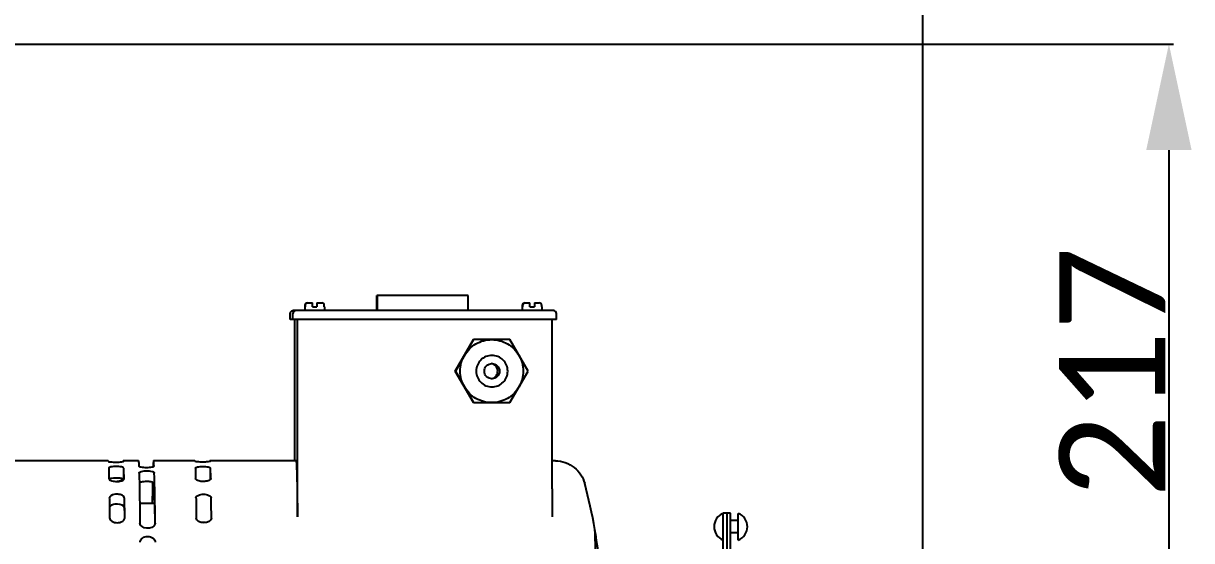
# Model space of a CAD drawing. Header units: millimetres. Extents: x 6781 to 13993, y -7973 to 4183.
# Drawn here: x 9689 to 10074.4, y 3113.8 to 3284.5 of the extents above; entities that cross this region are included whole.
import ezdxf

# ---------------------------------------------------------------- set-up
doc = ezdxf.new("R2010")
doc.units = ezdxf.units.MM
doc.header["$LTSCALE"] = 307.34
doc.header["$PDMODE"] = 3
doc.header["$PDSIZE"] = 8
doc.layers.get('0').update_dxf_attribs({"linetype": 'CONTINUOUS'})
doc.layers.get('Defpoints').update_dxf_attribs({"linetype": 'CONTINUOUS'})
doc.styles.get("Standard").update_dxf_attribs({"font": 'calibri.ttf'})
doc.dimstyles.new('DIMSTYLE_1', dxfattribs={"dimtxt": 40, "dimasz": 35, "dimexe": 1.5, "dimexo": 1, "dimgap": 1, "dimtad": 1, "dimdsep": 46, "dimtxsty": 'Standard', "dimblk": '_FILLED', "dimblk1": '_FILLED', "dimblk2": '_FILLED', "dimcen": 0.09, "dimazin": 2, "dimtp": 0.01, "dimtm": 0.01, "dimtfac": 1, "dimtofl": 0, "dimtmove": 0, "dimatfit": 3, "dimldrblk": '_FILLED', "dimfxl": 1, "dimtolj": 1, "dimarcsym": 0})
doc.dimstyles.new('DIMSTYLE_2', dxfattribs={"dimtxt": 35, "dimasz": 35, "dimexe": 1.5, "dimexo": 1, "dimgap": 0.875, "dimtad": 1, "dimdec": 0, "dimdsep": 46, "dimtxsty": 'Standard', "dimblk": '_FILLED', "dimblk1": '_FILLED', "dimblk2": '_FILLED', "dimcen": 0.09, "dimazin": 2, "dimtp": 0.01, "dimtm": 0.01, "dimtfac": 1, "dimtdec": 0, "dimtofl": 0, "dimtmove": 0, "dimatfit": 3, "dimldrblk": '_FILLED', "dimfxl": 1, "dimtolj": 1, "dimarcsym": 0})
doc.dimstyles.get("Standard").update_dxf_attribs({"dimtxt": 35, "dimasz": 35, "dimexe": 1.5, "dimexo": 1, "dimtad": 1, "dimdsep": 46, "dimtxsty": 'Standard', "dimblk": '_FILLED', "dimblk1": '_FILLED', "dimblk2": '_FILLED', "dimcen": 0.09, "dimazin": 2, "dimtol": 1, "dimtp": 0.01, "dimtm": 0.01, "dimtfac": 1, "dimtofl": 0, "dimtmove": 0, "dimatfit": 3, "dimldrblk": '_FILLED', "dimfxl": 1, "dimtolj": 1, "dimarcsym": 0})

# ---------------------------------------------------------------- blocks, each defined once
blk = doc.blocks.new('_FILLED')
at = {"color": 0, "linetype": 'ByBlock'}
blk.add_solid([(0, 0), (-1, 0.214), (-1, -0.214)], dxfattribs=at)
blk = doc.blocks.new('*D571')
at = {"color": 0, "linetype": 'Continuous', "lineweight": -2}
for p, q in [((9589.65, 3277.66), (10068.38, 3277.66)), ((10066.88, 3242.66), (10066.88, 3096.08)), ((9972.97, 3061.08), (10068.38, 3061.08))]:
    blk.add_line(p, q, dxfattribs=at)
at = {"layer": 'Defpoints', "color": 0}
for p in [(9588.65, 3277.66), (9971.97, 3061.08), (10066.88, 3061.08)]:
    blk.add_point(p, dxfattribs=at)
at = {"color": 0, "linetype": 'ByBlock', "lineweight": -2, "xscale": 35, "yscale": 35, "zscale": 35}
for p, rotation in [((10066.88, 3277.66), 90), ((10066.88, 3061.08), 270)]:
    blk.add_blockref('_FILLED', p, dxfattribs=dict(at, rotation=rotation))
at = {"color": 0, "lineweight": 25, "insert": (10048.25, 3169.37), "char_height": 35, "attachment_point": 5, "rotation": 90}
blk.add_mtext('\\A1;\\A1;217', dxfattribs=at)
blk = doc.blocks.new('*D575')
at = {"color": 0, "linetype": 'Continuous', "lineweight": -2}
for p, q in [((7353.4, 3070.86), (7353.4, 3460.04)), ((7388.4, 3458.54), (9950.73, 3458.54)), ((9985.73, 3045.68), (9985.73, 3460.04))]:
    blk.add_line(p, q, dxfattribs=at)
at = {"layer": 'Defpoints', "color": 0}
for p in [(9985.73, 3458.54), (7353.4, 3069.86), (9985.73, 3044.68)]:
    blk.add_point(p, dxfattribs=at)
at = {"color": 0, "linetype": 'ByBlock', "lineweight": -2, "xscale": 35, "yscale": 35, "zscale": 35, "rotation": 180}
blk.add_blockref('_FILLED', (7353.4, 3458.54), dxfattribs=at)
at = {"color": 0, "linetype": 'ByBlock', "lineweight": -2, "xscale": 35, "yscale": 35, "zscale": 35}
blk.add_blockref('_FILLED', (9985.73, 3458.54), dxfattribs=at)
at = {"color": 0, "lineweight": 25, "insert": (8687.25, 3479.94), "char_height": 40, "attachment_point": 5}
blk.add_mtext('\\A1;\\A1;C', dxfattribs=at)

msp = doc.modelspace()

# ---------------------------------------------------------------- linework, layer by layer
at = {"color": 0, "linetype": 'Continuous', "lineweight": 25}
for p, q in [((9805.59572, 3189.75845), (9805.59572, 3194.75845)), ((9835.781, 3194.75845), (9805.59572, 3194.75845)), ((9805.7823, 3189.75845), (9805.7823, 3194.75845)), ((9835.781, 3189.75845), (9835.781, 3194.75845)), ((9781.82809, 3190.95845), (9781.82809, 3189.75845)), ((9781.82809, 3190.95845), (9781.92281, 3190.95845)), ((9781.90881, 3190.95845), (9781.90881, 3191.45845)), ((9781.92281, 3191.45845), (9781.92281, 3190.95845)), ((9782.75267, 3192.25845), (9784.34974, 3192.25845)), ((9784.35748, 3190.95845), (9784.35748, 3191.45845)), ((9784.35748, 3190.95845), (9785.85742, 3190.95845)), ((9785.84968, 3192.25845), (9787.41723, 3192.25845)), ((9785.85742, 3191.45845), (9785.85742, 3190.95845)), ((9788.24709, 3190.95845), (9788.24709, 3191.45845)), ((9788.24709, 3190.95845), (9788.32781, 3190.95845)), ((9788.32781, 3190.95845), (9788.32781, 3189.75845)), ((9853.58067, 3190.95845), (9853.58067, 3189.75845)), ((9853.58067, 3190.95845), (9853.67539, 3190.95845)), ((9853.6614, 3190.95845), (9853.6614, 3191.45845)), ((9853.67539, 3191.45845), (9853.67539, 3190.95845)), ((9854.50525, 3192.25845), (9856.10232, 3192.25845)), ((9856.11007, 3190.95845), (9856.11007, 3191.45845)), ((9856.11007, 3190.95845), (9857.61, 3190.95845)), ((9857.60226, 3192.25845), (9859.16981, 3192.25845)), ((9857.61, 3191.45845), (9857.61, 3190.95845)), ((9859.99967, 3190.95845), (9859.99967, 3191.45845)), ((9859.99967, 3190.95845), (9860.08039, 3190.95845)), ((9860.08039, 3190.95845), (9860.08039, 3189.75845)), ((9777.03165, 3186.75845), (9777.03165, 3188.75845)), ((9777.88062, 3186.75845), (9777.88062, 3188.75845)), ((9863.87687, 3189.75845), (9778.03161, 3189.75845)), ((9864.87683, 3186.75845), (9864.87683, 3188.75845)), ((9864.87683, 3186.75845), (9777.03165, 3186.75845)), ((9778.51759, 3140.15845), (9778.51759, 3186.75845)), ((9779.39455, 3130.89924), (9779.39455, 3186.75845)), ((9863.39089, 3130.89924), (9863.39089, 3186.75845)), ((9837.43867, 3180.15076), (9831.43893, 3169.75845)), ((9831.44359, 3169.75845), (9837.44333, 3180.15076)), ((9837.50397, 3180.15076), (9831.50423, 3169.75845)), ((9849.50345, 3180.15076), (9837.50397, 3180.15076)), ((9855.50319, 3169.75845), (9849.50345, 3180.15076)), ((9831.43893, 3169.75845), (9837.43867, 3159.36615)), ((9837.44333, 3159.36615), (9831.44359, 3169.75845)), ((9831.50423, 3169.75845), (9831.44359, 3169.75845)), ((9831.50423, 3169.75845), (9837.50397, 3159.36615)), ((9849.50345, 3159.36615), (9855.50319, 3169.75845)), ((9837.50397, 3159.36615), (9849.50345, 3159.36615)), ((9716.95877, 3140.15845), (9669.96081, 3140.15845)), ((9726.95833, 3140.15845), (9721.95855, 3140.15845)), ((9722.13012, 3134.05707), (9722.14128, 3137.73919)), ((9731.80496, 3138.46667), (9731.80418, 3138.44931)), ((9731.80496, 3138.46478), (9731.80418, 3138.44931)), ((9731.80418, 3138.18548), (9731.80418, 3138.44931)), ((9745.54752, 3140.15845), (9731.95811, 3140.15845)), ((9778.95607, 3140.15845), (9750.5473, 3140.15845)), ((9750.71889, 3134.06175), (9750.73004, 3137.73919)), ((9864.48773, 3140.15845), (9863.39089, 3140.15845)), ((9721.68006, 3133.7313), (9721.67895, 3134.09845)), ((9721.78214, 3133.78454), (9721.78738, 3133.92559)), ((9727.3814, 3126.15845), (9732.31051, 3126.15845)), ((9919.83522, 2979.61462), (9919.83522, 3122.95846)), ((9922.23522, 3122.95846), (9919.83522, 3122.95846)), ((9921.03522, 3122.95846), (9921.03522, 2979.61462)), ((9922.23522, 2979.61462), (9922.23522, 3122.95846)), ((9924.83522, 3114.0401), (9924.83522, 3122.8401)), ((9732.40084, 3119.6605), (9732.40497, 3119.30768)), ((9924.83522, 3120.4401), (9922.23522, 3120.4401)), ((9924.83522, 3116.4401), (9922.23522, 3116.4401))]:
    msp.add_line(p, q, dxfattribs=at)
for centre, radius, start, end in [((9842.97827, 3169.77188), 2.51354, 276.8952674, 292.1815305), ((9724.52382, 3139.61409), 2.64072, 171.8764525, 172.2466586), ((9753.11258, 3139.61409), 2.64072, 171.8764525, 172.2466586), ((9710.24388, 3088.67606), 169.73563, 9.8029562, 15.0361024), ((9921.56189, 3118.4401), 4.72667, 111.426246, 248.5737539), ((9923.10856, 3118.4401), 4.72667, 291.426246, 68.5737539), ((9748.36317, 3115.67108), 4.18822, 89.9994587, 96.8806391), ((9748.36488, 3115.68431), 4.17499, 80.3531664, 90.0228743), ((9710.28239, 3088.69027), 169.69523, 6.3859335, 9.8023324)]:
    msp.add_arc(centre, radius, start, end, dxfattribs=at)
for points, knots in [([(9781.90881, 3191.45845), (9781.90881, 3191.66617), (9782.09459, 3192.0992), (9782.53025, 3192.25845), (9782.73867, 3192.25845)], [0, 0, 0, 0, 0.499162088, 1, 1, 1, 1]), ([(9782.75267, 3192.25845), (9782.54426, 3192.25845), (9782.1086, 3192.09921), (9781.92281, 3191.66618), (9781.92281, 3191.45845)], [0, 0, 0, 0, 0.500818761, 1, 1, 1, 1]), ([(9784.35748, 3191.45845), (9784.35748, 3191.56226), (9784.35136, 3191.74645), (9784.36995, 3192.01596), (9784.32933, 3192.13597), (9784.36918, 3192.25845), (9784.34974, 3192.25845)], [0, 0, 0, 0, 0.389239893, 0.714681149, 0.927122675, 1, 1, 1, 1]), ([(9785.84968, 3192.25845), (9785.86911, 3192.25845), (9785.82927, 3192.13598), (9785.86989, 3192.01597), (9785.85129, 3191.74645), (9785.85742, 3191.56226), (9785.85742, 3191.45845)], [0, 0, 0, 0, 0.072855261, 0.285296273, 0.610778819, 1, 1, 1, 1]), ([(9788.24709, 3191.45845), (9788.24709, 3191.66617), (9788.06131, 3192.0992), (9787.62564, 3192.25845), (9787.41723, 3192.25845)], [0, 0, 0, 0, 0.499162088, 1, 1, 1, 1]), ([(9853.6614, 3191.45845), (9853.6614, 3191.66617), (9853.84718, 3192.0992), (9854.28284, 3192.25845), (9854.49126, 3192.25845)], [0, 0, 0, 0, 0.499162088, 1, 1, 1, 1]), ([(9854.50525, 3192.25845), (9854.29684, 3192.25845), (9853.86118, 3192.09921), (9853.67539, 3191.66618), (9853.67539, 3191.45845)], [0, 0, 0, 0, 0.500818761, 1, 1, 1, 1]), ([(9856.11007, 3191.45845), (9856.11007, 3191.56226), (9856.10394, 3191.74645), (9856.12253, 3192.01596), (9856.08192, 3192.13597), (9856.12176, 3192.25845), (9856.10232, 3192.25845)], [0, 0, 0, 0, 0.389239893, 0.714681149, 0.927122675, 1, 1, 1, 1]), ([(9857.60226, 3192.25845), (9857.62169, 3192.25845), (9857.58185, 3192.13598), (9857.62247, 3192.01597), (9857.60387, 3191.74645), (9857.61, 3191.56226), (9857.61, 3191.45845)], [0, 0, 0, 0, 0.072855261, 0.285296273, 0.610778819, 1, 1, 1, 1]), ([(9859.99967, 3191.45845), (9859.99967, 3191.66617), (9859.81389, 3192.0992), (9859.37823, 3192.25845), (9859.16981, 3192.25845)], [0, 0, 0, 0, 0.499162088, 1, 1, 1, 1]), ([(9778.88057, 3189.75845), (9778.62546, 3189.75845), (9778.09394, 3189.54509), (9777.88062, 3189.01357), (9777.88062, 3188.75845)], [0, 0, 0, 0, 0.499992307, 1, 1, 1, 1]), ([(9864.87683, 3188.75845), (9864.87683, 3189.01357), (9864.6635, 3189.54509), (9864.13199, 3189.75845), (9863.87687, 3189.75845)], [0, 0, 0, 0, 0.500007693, 1, 1, 1, 1]), ([(9834.5041, 3174.9546), (9835.40065, 3176.50749), (9838.05991, 3179.18768), (9841.71064, 3180.15073), (9843.50371, 3180.15076)], [0, 0, 0, 0, 0.500004711, 1, 1, 1, 1]), ([(9843.50371, 3180.15076), (9845.29679, 3180.15073), (9848.94751, 3179.18768), (9851.60677, 3176.50749), (9852.50332, 3174.9546)], [0, 0, 0, 0, 0.499995289, 1, 1, 1, 1]), ([(9843.57835, 3174.9546), (9842.25277, 3174.95459), (9839.49123, 3173.82994), (9837.82817, 3169.75862), (9839.49104, 3165.68712), (9842.25269, 3164.56232), (9843.57835, 3164.5623)], [0, 0, 0, 0, 0.249997267, 0.499990218, 0.749987597, 1, 1, 1, 1]), ([(9841.07846, 3169.75845), (9841.07846, 3170.39631), (9841.61189, 3171.72517), (9842.94081, 3172.2585), (9843.5786, 3172.25841)], [0, 0, 0, 0, 0.500025691, 1, 1, 1, 1]), ([(9845.48116, 3169.75845), (9845.48116, 3170.34432), (9845.03826, 3171.55673), (9843.89601, 3172.15732), (9843.31557, 3172.23584)], [0, 0, 0, 0, 0.500058076, 1, 1, 1, 1]), ([(9843.57835, 3164.5623), (9844.90393, 3164.56232), (9847.66546, 3165.68697), (9849.32853, 3169.75829), (9847.66566, 3173.82979), (9844.90401, 3174.95459), (9843.57835, 3174.9546)], [0, 0, 0, 0, 0.249997267, 0.499990218, 0.749987597, 1, 1, 1, 1]), ([(9843.5786, 3172.25841), (9844.21629, 3172.25831), (9845.54493, 3171.72499), (9846.07824, 3170.39626), (9846.07824, 3169.75845)], [0, 0, 0, 0, 0.499955336, 1, 1, 1, 1]), ([(9843.57809, 3167.2585), (9842.9404, 3167.25859), (9841.61176, 3167.79192), (9841.07846, 3169.12065), (9841.07846, 3169.75845)], [0, 0, 0, 0, 0.499955336, 1, 1, 1, 1]), ([(9846.07824, 3169.75845), (9846.07824, 3169.12059), (9845.5448, 3167.79173), (9844.21588, 3167.2584), (9843.57809, 3167.2585)], [0, 0, 0, 0, 0.500025691, 1, 1, 1, 1]), ([(9843.92724, 3167.44436), (9844.37665, 3167.62812), (9845.18416, 3168.27892), (9845.48116, 3169.2727), (9845.48116, 3169.75845)], [0, 0, 0, 0, 0.499887156, 1, 1, 1, 1]), ([(9843.50371, 3159.36615), (9841.71064, 3159.36617), (9838.05991, 3160.32922), (9835.40065, 3163.00942), (9834.5041, 3164.5623)], [0, 0, 0, 0, 0.499995289, 1, 1, 1, 1]), ([(9852.50332, 3164.5623), (9851.60677, 3163.00942), (9848.94751, 3160.32922), (9845.29679, 3159.36617), (9843.50371, 3159.36615)], [0, 0, 0, 0, 0.500004711, 1, 1, 1, 1]), ([(9716.95877, 3140.15845), (9716.97663, 3140.15845), (9716.99129, 3140.06599), (9717.00363, 3140.0177), (9717.01008, 3139.97034)], [0, 0, 0, 0, 0.272086106, 1, 1, 1, 1]), ([(9717.01008, 3139.97034), (9717.01958, 3139.90059), (9717.38407, 3139.90595), (9717.80981, 3139.79873), (9718.63445, 3139.77805), (9719.21324, 3139.75996), (9719.53329, 3139.75996)], [0, 0, 0, 0, 0.083088009, 0.300652394, 0.622236136, 1, 1, 1, 1]), ([(9719.6186, 3138.31165), (9719.0288, 3138.31165), (9718.22585, 3138.24389), (9717.41092, 3138.05516), (9717.13789, 3137.83614), (9717.1415, 3137.73919)], [0, 0, 0, 0, 0.67402259, 0.889135598, 1, 1, 1, 1]), ([(9717.1415, 3137.73919), (9717.15036, 3137.50084), (9717.18924, 3136.36797), (9717.21835, 3135.23478), (9717.2391, 3134.34001)], [0, 0, 0, 0, 0.210421977, 1, 1, 1, 1]), ([(9719.53329, 3139.75996), (9720.02879, 3139.75996), (9720.81956, 3139.79434), (9721.61998, 3139.84104), (9721.90897, 3139.91736)], [0, 0, 0, 0, 0.62374239, 1, 1, 1, 1]), ([(9722.14128, 3137.73919), (9722.13754, 3137.83984), (9721.85119, 3138.04985), (9721.02614, 3138.24727), (9720.21288, 3138.31165), (9719.6186, 3138.31165)], [0, 0, 0, 0, 0.113433048, 0.330670944, 1, 1, 1, 1]), ([(9721.90897, 3139.91736), (9721.93533, 3139.92432), (9721.96765, 3139.93204), (9722.01144, 3139.95874), (9722.00986, 3139.97034)], [0, 0, 0, 0, 0.699473424, 1, 1, 1, 1]), ([(9721.95855, 3140.15845), (9721.94211, 3140.15845), (9721.92685, 3140.075), (9721.91575, 3140.03037), (9721.90959, 3139.98724)], [0, 0, 0, 0, 0.273987016, 1, 1, 1, 1]), ([(9722.00986, 3139.97034), (9722.00341, 3140.0177), (9721.99108, 3140.06599), (9721.97641, 3140.15845), (9721.95855, 3140.15845)], [0, 0, 0, 0, 0.727913894, 1, 1, 1, 1]), ([(9722.23888, 3134.34001), (9722.23128, 3134.66783), (9722.20367, 3135.80103), (9722.17122, 3136.93413), (9722.14128, 3137.73919)], [0, 0, 0, 0, 0.289285696, 1, 1, 1, 1]), ([(9726.95833, 3140.1585), (9726.99633, 3140.1585), (9726.99383, 3139.93875), (9727.05534, 3139.68716), (9727.07482, 3139.11165), (9727.10119, 3138.69801), (9727.11226, 3138.44931)], [0, 0, 0, 0, 0.066244433, 0.254438255, 0.565951972, 1, 1, 1, 1]), ([(9732.11205, 3138.44931), (9732.11607, 3138.35902), (9731.83216, 3138.16253), (9731.04165, 3137.95974), (9729.63048, 3137.82832), (9728.21559, 3137.95562), (9727.41201, 3138.16884), (9727.11646, 3138.35504), (9727.11226, 3138.44931)], [0, 0, 0, 0, 0.051554497, 0.157852952, 0.496213673, 0.837176458, 0.946173639, 1, 1, 1, 1]), ([(9731.36731, 3138.14478), (9731.43031, 3138.1659), (9731.58644, 3138.22701), (9731.79911, 3138.33545), (9731.80418, 3138.44931)], [0, 0, 0, 0, 0.368301572, 1, 1, 1, 1]), ([(9731.95811, 3140.1585), (9731.92048, 3140.1585), (9731.92257, 3139.94109), (9731.86174, 3139.69192), (9731.84214, 3139.12232), (9731.81598, 3138.71285), (9731.80496, 3138.46667)], [0, 0, 0, 0, 0.066276448, 0.254464996, 0.565964965, 1, 1, 1, 1]), ([(9732.11205, 3138.44931), (9732.10097, 3138.69801), (9732.07461, 3139.11165), (9732.05513, 3139.68716), (9731.99361, 3139.93875), (9731.99611, 3140.1585), (9731.95811, 3140.1585)], [0, 0, 0, 0, 0.434048028, 0.745561745, 0.933755567, 1, 1, 1, 1]), ([(9745.54752, 3140.15845), (9745.56539, 3140.15845), (9745.58005, 3140.06599), (9745.59238, 3140.0177), (9745.59883, 3139.97034)], [0, 0, 0, 0, 0.272086106, 1, 1, 1, 1]), ([(9750.50033, 3139.91805), (9750.16403, 3139.828), (9749.2403, 3139.78736), (9748.03909, 3139.74362), (9746.97497, 3139.788), (9746.26971, 3139.81618), (9745.90778, 3139.90633), (9745.6068, 3139.91188), (9745.59883, 3139.97034)], [0, 0, 0, 0, 0.211951589, 0.557862728, 0.729156611, 0.870282049, 0.964080497, 1, 1, 1, 1]), ([(9745.73025, 3137.73919), (9745.72665, 3137.83614), (9745.99958, 3138.05516), (9746.8162, 3138.24391), (9748.21155, 3138.36159), (9749.61333, 3138.24713), (9750.44, 3138.04984), (9750.72629, 3137.83985), (9750.73004, 3137.73919)], [0, 0, 0, 0, 0.055028253, 0.161810531, 0.496370399, 0.833449583, 0.942864787, 1, 1, 1, 1]), ([(9745.73025, 3137.73919), (9745.73912, 3137.50084), (9745.77799, 3136.36797), (9745.80711, 3135.23478), (9745.82785, 3134.34001)], [0, 0, 0, 0, 0.210421977, 1, 1, 1, 1]), ([(9750.5473, 3140.15845), (9750.53086, 3140.15845), (9750.5156, 3140.075), (9750.50451, 3140.03037), (9750.49835, 3139.98724)], [0, 0, 0, 0, 0.273987016, 1, 1, 1, 1]), ([(9750.59862, 3139.97034), (9750.60017, 3139.95896), (9750.5577, 3139.93259), (9750.52603, 3139.92493), (9750.50033, 3139.91805)], [0, 0, 0, 0, 0.301648289, 1, 1, 1, 1]), ([(9750.59862, 3139.97034), (9750.59217, 3140.0177), (9750.57983, 3140.06599), (9750.56517, 3140.15845), (9750.5473, 3140.15845)], [0, 0, 0, 0, 0.727913894, 1, 1, 1, 1]), ([(9750.82764, 3134.34001), (9750.82004, 3134.66783), (9750.79243, 3135.80103), (9750.75998, 3136.93413), (9750.73004, 3137.73919)], [0, 0, 0, 0, 0.289285696, 1, 1, 1, 1]), ([(9778.95607, 3140.15827), (9778.98335, 3140.15827), (9778.99176, 3140.00691), (9779.03351, 3139.82644), (9779.05587, 3139.42485), (9779.10738, 3138.6433), (9779.15717, 3137.26806), (9779.21862, 3135.20517), (9779.2763, 3132.57025), (9779.33316, 3129.39311), (9779.38715, 3125.69429), (9779.41932, 3123.05757), (9779.43509, 3121.65719)], [0, 0, 0, 0, 0.00442051, 0.016719918, 0.037069329, 0.065448313, 0.146112204, 0.258149643, 0.400710065, 0.572766882, 0.773101528, 1, 1, 1, 1]), ([(9864.48773, 3140.15845), (9866.69498, 3140.15845), (9871.12725, 3138.63436), (9873.62319, 3134.73345), (9874.16809, 3132.71433)], [0, 0, 0, 0, 0.513481294, 1, 1, 1, 1]), ([(9717.2391, 3134.34001), (9717.23987, 3134.30654), (9717.25188, 3134.23692), (9717.28126, 3134.17304), (9717.29954, 3134.14186)], [0, 0, 0, 0, 0.480884473, 1, 1, 1, 1]), ([(9718.11252, 3134.38152), (9718.0261, 3134.36745), (9717.74859, 3134.31436), (9717.46658, 3134.2417), (9717.29767, 3134.1419)], [0, 0, 0, 0, 0.308559924, 1, 1, 1, 1]), ([(9717.29954, 3134.14186), (9717.47532, 3133.84228), (9718.38263, 3133.47051), (9719.22968, 3133.36737), (9719.76057, 3133.36737)], [0, 0, 0, 0, 0.395508998, 1, 1, 1, 1]), ([(9721.33333, 3134.3411), (9721.09223, 3134.39045), (9720.02344, 3134.52438), (9718.93192, 3134.51486), (9718.11252, 3134.38152)], [0, 0, 0, 0, 0.228656459, 1, 1, 1, 1]), ([(9719.76057, 3133.36737), (9720.24143, 3133.36737), (9721.04896, 3133.45884), (9721.86534, 3133.76675), (9722.09551, 3134.01571)], [0, 0, 0, 0, 0.586477334, 1, 1, 1, 1]), ([(9720.66134, 3133.56801), (9720.69985, 3133.57946), (9720.77512, 3133.60313), (9720.84954, 3133.62936), (9720.88581, 3133.64291)], [0, 0, 0, 0, 0.509279592, 1, 1, 1, 1]), ([(9721.21542, 3134.2962), (9721.24475, 3134.28843), (9721.30128, 3134.27256), (9721.35724, 3134.25474), (9721.38408, 3134.24558)], [0, 0, 0, 0, 0.516847246, 1, 1, 1, 1]), ([(9721.38408, 3134.24558), (9721.42738, 3134.23079), (9721.50684, 3134.20072), (9721.58324, 3134.16322), (9721.61702, 3134.14345)], [0, 0, 0, 0, 0.538949251, 1, 1, 1, 1]), ([(9721.61702, 3134.14345), (9721.62898, 3134.13645), (9721.65167, 3134.12233), (9721.6734, 3134.10677), (9721.68354, 3134.09889)], [0, 0, 0, 0, 0.51920524, 1, 1, 1, 1]), ([(9721.68354, 3134.09889), (9721.70277, 3134.08394), (9721.7364, 3134.05371), (9721.76262, 3134.01641), (9721.77154, 3133.99784)], [0, 0, 0, 0, 0.541907269, 1, 1, 1, 1]), ([(9721.77154, 3133.99784), (9721.77703, 3133.9864), (9721.78551, 3133.96278), (9721.78784, 3133.93773), (9721.78738, 3133.92559)], [0, 0, 0, 0, 0.510991578, 1, 1, 1, 1]), ([(9722.09551, 3134.01571), (9722.10175, 3134.02247), (9722.11384, 3134.03601), (9722.12541, 3134.05), (9722.13099, 3134.05702)], [0, 0, 0, 0, 0.506471357, 1, 1, 1, 1]), ([(9727.19255, 3136.14334), (9727.18412, 3136.44001), (9728.30919, 3136.8765), (9729.67163, 3136.92628), (9731.0527, 3136.86321), (9732.18366, 3136.44853), (9732.19234, 3136.14334)], [0, 0, 0, 0, 0.165239971, 0.496376033, 0.830013204, 1, 1, 1, 1]), ([(9727.19255, 3136.14334), (9727.19954, 3135.89734), (9727.22935, 3134.79338), (9727.25392, 3133.68927), (9727.27138, 3132.83118)], [0, 0, 0, 0, 0.222837954, 1, 1, 1, 1]), ([(9732.17325, 3132.60003), (9732.16554, 3132.8612), (9731.21449, 3133.25199), (9729.98857, 3133.36291), (9728.51993, 3133.29146), (9727.51768, 3133.08079), (9727.26667, 3132.81259)], [0, 0, 0, 0, 0.151464832, 0.453859826, 0.787056589, 1, 1, 1, 1]), ([(9732.45896, 3119.64334), (9732.44085, 3121.38055), (9732.37585, 3126.88084), (9732.29926, 3132.38142), (9732.19234, 3136.14334)], [0, 0, 0, 0, 0.31582996, 1, 1, 1, 1]), ([(9750.72314, 3134.06136), (9750.48189, 3133.75209), (9749.49, 3133.41162), (9748.00502, 3133.32528), (9746.70308, 3133.50695), (9745.83465, 3134.04698), (9745.82785, 3134.34001)], [0, 0, 0, 0, 0.220769189, 0.541169344, 0.835022746, 1, 1, 1, 1]), ([(9727.27138, 3132.83118), (9727.28983, 3131.92431), (9727.36975, 3127.52863), (9727.4228, 3123.1325), (9727.45917, 3119.64334)], [0, 0, 0, 0, 0.206317495, 1, 1, 1, 1]), ([(9731.64506, 3132.83118), (9731.63504, 3132.33842), (9731.59248, 3130.11696), (9731.55865, 3127.89533), (9731.535, 3126.16649)], [0, 0, 0, 0, 0.2218234, 1, 1, 1, 1]), ([(9731.60562, 3126.1769), (9731.61599, 3126.80826), (9731.65344, 3128.94946), (9731.69844, 3131.09059), (9731.74298, 3132.60003)], [0, 0, 0, 0, 0.294855504, 1, 1, 1, 1]), ([(9731.64977, 3132.81259), (9731.67862, 3132.78177), (9731.72637, 3132.71681), (9731.74406, 3132.63671), (9731.74298, 3132.60003)], [0, 0, 0, 0, 0.534960943, 1, 1, 1, 1]), ([(9732.17325, 3132.60003), (9732.19675, 3131.80368), (9732.30207, 3127.49105), (9732.35935, 3123.17743), (9732.40084, 3119.6605)], [0, 0, 0, 0, 0.18468195, 1, 1, 1, 1]), ([(9779.43509, 3121.65719), (9779.42799, 3122.28751), (9779.40163, 3125.36813), (9779.39455, 3128.44888), (9779.39455, 3130.89924)], [0, 0, 0, 0, 0.204613253, 1, 1, 1, 1]), ([(9863.39089, 3130.89924), (9863.39089, 3130.02719), (9863.39443, 3126.94648), (9863.40656, 3123.86572), (9863.43143, 3121.65719)], [0, 0, 0, 0, 0.283066179, 1, 1, 1, 1]), ([(9719.83752, 3129.16421), (9719.51702, 3129.16421), (9718.61876, 3129.10699), (9717.34803, 3128.51174), (9717.35766, 3127.86496)], [0, 0, 0, 0, 0.331319144, 1, 1, 1, 1]), ([(9717.35766, 3127.86496), (9717.36118, 3127.6284), (9717.37552, 3126.64619), (9717.38884, 3125.66396), (9717.39847, 3124.91828)], [0, 0, 0, 0, 0.240836147, 1, 1, 1, 1]), ([(9722.33545, 3124.62091), (9722.32256, 3125.47992), (9720.21428, 3126.05299), (9718.56484, 3125.84697), (9717.5574, 3125.29787), (9717.3955, 3124.91703)], [0, 0, 0, 0, 0.463761578, 0.776610912, 1, 1, 1, 1]), ([(9722.35744, 3127.86496), (9722.35475, 3128.04546), (9722.10505, 3128.58182), (9721.13787, 3129.04877), (9720.30765, 3129.16421), (9719.83752, 3129.16421)], [0, 0, 0, 0, 0.177757711, 0.537076218, 1, 1, 1, 1]), ([(9722.44046, 3121.39932), (9722.43403, 3121.97585), (9722.40917, 3124.13109), (9722.38093, 3126.2863), (9722.35744, 3127.86496)], [0, 0, 0, 0, 0.267498154, 1, 1, 1, 1]), ([(9745.94641, 3127.86496), (9745.94061, 3128.2549), (9746.84182, 3129.07923), (9748.43128, 3129.21788), (9750.02054, 3129.07112), (9750.9403, 3128.26072), (9750.94619, 3127.86496)], [0, 0, 0, 0, 0.195858828, 0.497571871, 0.80121716, 1, 1, 1, 1]), ([(9745.94641, 3127.86496), (9745.95386, 3127.36452), (9745.98468, 3125.20935), (9746.01098, 3123.05411), (9746.02943, 3121.39932)], [0, 0, 0, 0, 0.232205504, 1, 1, 1, 1]), ([(9751.02922, 3121.39932), (9751.02279, 3121.97585), (9750.99793, 3124.13109), (9750.96969, 3126.2863), (9750.94619, 3127.86496)], [0, 0, 0, 0, 0.267498154, 1, 1, 1, 1]), ([(9717.39847, 3124.91828), (9717.40213, 3124.63515), (9717.41699, 3123.46217), (9717.43076, 3122.28918), (9717.44068, 3121.39932)], [0, 0, 0, 0, 0.241377585, 1, 1, 1, 1]), ([(9722.33545, 3124.62091), (9722.33955, 3124.34744), (9722.35633, 3123.20272), (9722.37165, 3122.05797), (9722.38265, 3121.1867)], [0, 0, 0, 0, 0.238900882, 1, 1, 1, 1]), ([(9717.44068, 3121.39932), (9717.44577, 3120.94232), (9718.24718, 3119.96279), (9719.34499, 3119.75965), (9719.95829, 3119.75965)], [0, 0, 0, 0, 0.426997329, 1, 1, 1, 1]), ([(9719.95829, 3119.75965), (9720.23675, 3119.75965), (9721.15624, 3119.84976), (9722.17765, 3120.41924), (9722.38542, 3121.05119)], [0, 0, 0, 0, 0.295075788, 1, 1, 1, 1]), ([(9732.40893, 3119.29134), (9732.12302, 3118.32321), (9729.77714, 3117.30478), (9727.46904, 3118.69675), (9727.45917, 3119.64334)], [0, 0, 0, 0, 0.516059151, 1, 1, 1, 1]), ([(9751.02922, 3121.39932), (9751.04027, 3120.40779), (9748.52885, 3119.11672), (9746.0406, 3120.39793), (9746.02943, 3121.39932)], [0, 0, 0, 0, 0.497528289, 1, 1, 1, 1]), ([(9727.51809, 3113.3788), (9727.52638, 3113.87983), (9728.23965, 3114.96904), (9730.02807, 3115.37432), (9731.80936, 3114.94223), (9732.51354, 3113.84574), (9732.51773, 3113.3433)], [0, 0, 0, 0, 0.22385861, 0.499498391, 0.775539173, 1, 1, 1, 1]), ([(9877.83457, 3102.73707), (9877.81405, 3104.71994), (9877.7662, 3108.21367), (9877.71112, 3112.70941), (9877.59346, 3115.66616), (9877.57902, 3117.12643), (9877.50132, 3117.57469)], [0, 0, 0, 0, 0.400787669, 0.706401879, 0.908050136, 1, 1, 1, 1])]:
    msp.add_open_spline(points, degree=3, knots=knots, dxfattribs=at)
for points in [[(9777.03165, 3188.75845), (9777.03165, 3189.09178), (9777.24302, 3189.4577), (9777.53164, 3189.62447)], [(9777.53164, 3189.62447), (9777.68103, 3189.71079), (9777.85907, 3189.75845), (9778.03161, 3189.75845)], [(9834.5041, 3164.5623), (9833.60754, 3166.11521), (9832.61627, 3169.75845), (9833.60754, 3173.40169), (9834.5041, 3174.9546)], [(9852.50332, 3174.9546), (9853.39989, 3173.40169), (9854.39116, 3169.75845), (9853.39989, 3166.11521), (9852.50332, 3164.5623)], [(9719.45116, 3133.37449), (9719.85922, 3133.39394), (9720.26975, 3133.45162), (9720.66134, 3133.56801)], [(9720.88581, 3133.64291), (9721.01341, 3133.6906), (9721.13873, 3133.74661), (9721.25621, 3133.81556)], [(9721.25621, 3133.81556), (9721.39652, 3133.89791), (9721.53623, 3134.00237), (9721.61827, 3134.14286)], [(9721.85559, 3134.18659), (9721.68968, 3134.26029), (9721.51119, 3134.30469), (9721.33333, 3134.3411)], [(9722.09685, 3134.01633), (9722.04071, 3134.09718), (9721.94555, 3134.14664), (9721.85559, 3134.18659)], [(9722.13099, 3134.05702), (9722.19378, 3134.13606), (9722.24122, 3134.23908), (9722.23888, 3134.34001)], [(9750.82764, 3134.34001), (9750.82994, 3134.24083), (9750.78415, 3134.13958), (9750.72314, 3134.06136)], [(9731.33445, 3133.01691), (9731.44898, 3132.96622), (9731.56419, 3132.90403), (9731.64977, 3132.81259)], [(9722.38542, 3121.05119), (9722.42211, 3121.1628), (9722.44177, 3121.28184), (9722.44046, 3121.39932)], [(9732.45896, 3119.64334), (9732.46019, 3119.52483), (9732.4425, 3119.405), (9732.40893, 3119.29134)]]:
    msp.add_open_spline(points, degree=3, dxfattribs=at)

# ---------------------------------------------------------------- dimensions: what is measured, and where the dimension line sits
dim = msp.add_linear_dim(base=(9985.73345, 3458.53644), p1=(7353.39946, 3069.85845), p2=(9985.73345, 3044.67724), text='\\A1;C', dimstyle='DIMSTYLE_1', override={"dimtxsty": 'Standard', "dimldrblk": '_FILLED'}, dxfattribs=at)
dim.commit()
dim.dimension.update_dxf_attribs({"geometry": '*D575', "text_midpoint": (8687.24722, 3458.53644), "dimtype": 160})
dim = msp.add_linear_dim(base=(10066.87652, 3061.07607), p1=(9588.65239, 3277.65869), p2=(9971.96867, 3061.07607), angle=90, text='\\A1;<>', dimstyle='DIMSTYLE_2', override={"dimtxsty": 'Standard', "dimldrblk": '_FILLED'}, dxfattribs=at)
dim.commit()
dim.dimension.update_dxf_attribs({"geometry": '*D571', "text_midpoint": (10048.24575, 3169.36738)})

# ---------------------------------------------------------------- leaders
msp.add_leader([(9580.91981, 3277.65869), (9621.12531, 3626.18957), (9716.63829, 3627.34126)], dimstyle='Standard', override={"dimtad": 0}, dxfattribs=at)

doc.saveas('drawing.dxf')
